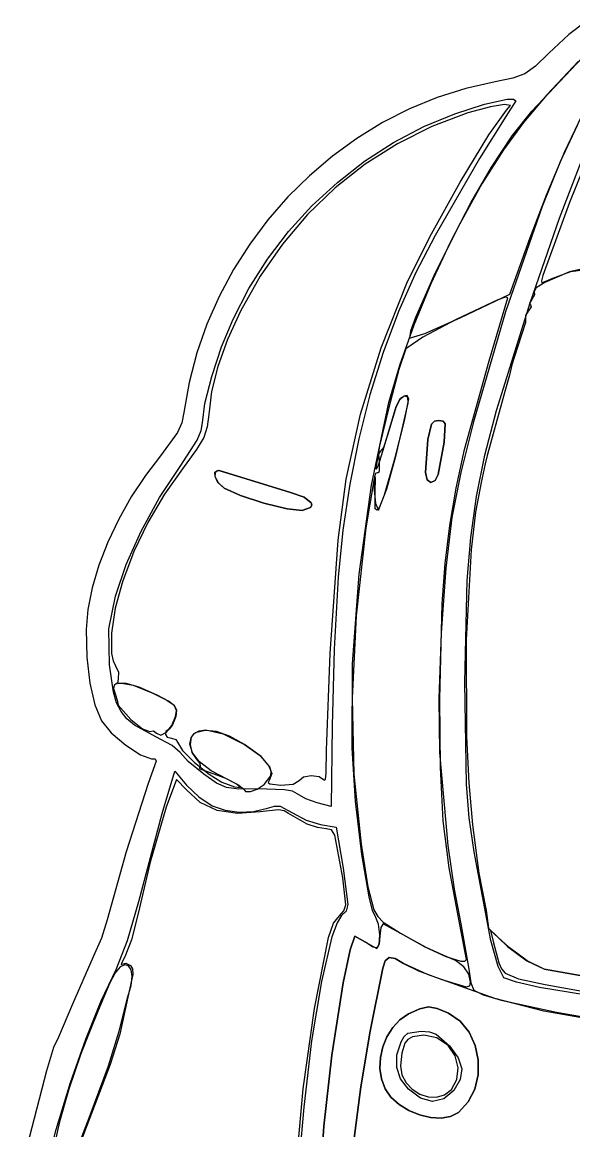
# Model space of a CAD drawing. Extents: x 92 to 340, y 24 to 544.
# Drawn here: x 120.4 to 167.6, y 280.4 to 375.2 of the extents above; entities that cross this region are included whole.
import ezdxf

# ---------------------------------------------------------------- set-up
doc = ezdxf.new("R2010")
doc.units = 0

msp = doc.modelspace()

# ---------------------------------------------------------------- linework, layer by layer
at = {"layer": 'Layer 1'}
for p, q in [((168.539689, 375.190789), (167.15702, 374.135718)), ((167.15702, 374.135718), (165.442299, 372.539309)), ((165.442299, 372.539309), (164.297093, 371.426223)), ((164.002259, 367.591951), (168.282779, 372.144154)), ((167.98865, 371.857389), (165.262558, 368.968303)), ((163.393981, 370.775992), (162.370881, 370.394645)), ((164.297093, 371.426223), (163.393981, 370.775992)), ((160.86571, 370.088208), (158.348159, 369.523342)), ((162.370881, 370.394645), (160.86571, 370.088208)), ((155.895579, 368.746315), (153.518428, 367.768235)), ((158.348159, 369.523342), (155.895579, 368.746315)), ((165.262558, 368.968303), (163.269098, 366.627103)), ((157.40396, 367.359338), (159.952412, 368.186822)), ((160.4407, 367.961794), (158.521147, 367.42685)), ((159.952412, 368.186822), (161.872279, 368.600631)), ((161.662282, 368.16204), (160.4407, 367.961794)), ((162.177515, 368.053693), (161.662282, 368.16204)), ((162.630658, 368.452729), (161.779405, 367.129811)), ((161.82068, 367.654039), (162.177515, 368.053693)), ((161.872279, 368.600631), (162.429961, 368.606146)), ((162.429961, 368.606146), (162.630658, 368.452729)), ((153.518428, 367.768235), (151.227164, 366.600209)), ((154.759828, 366.266211), (157.40396, 367.359338)), ((158.521147, 367.42685), (155.429193, 366.260603)), ((161.779405, 367.129811), (159.503369, 363.538708)), ((160.311672, 365.569882), (161.82068, 367.654039)), ((162.319747, 365.470907), (164.002259, 367.591951)), ((166.809754, 364.131331), (168.263078, 367.195797)), ((151.227164, 366.600209), (149.032246, 365.253343)), ((152.166377, 364.903383), (154.759828, 366.266211)), ((155.429193, 366.260603), (152.497386, 364.797249)), ((163.269098, 366.627103), (161.569987, 364.277171)), ((167.867647, 366.366047), (166.415069, 363.250817)), ((149.032246, 365.253343), (146.944132, 363.738743)), ((157.87133, 361.515967), (160.311672, 365.569882)), ((160.553937, 362.808066), (162.319747, 365.470907)), ((169.557101, 365.565946), (167.19759, 359.787531)), ((149.695408, 363.305786), (152.166377, 364.903383)), ((152.497386, 364.797249), (149.74022, 363.049409)), ((161.569987, 364.277171), (159.726942, 361.361891)), ((165.264488, 360.489212), (166.809754, 364.131331)), ((146.944132, 363.738743), (144.97328, 362.067518)), ((149.74022, 363.049409), (147.172191, 361.029706)), ((147.364758, 361.49143), (149.695408, 363.305786)), ((159.503369, 363.538708), (155.721854, 356.962044)), ((166.415069, 363.250817), (164.864834, 359.421)), ((166.364438, 358.443138), (168.360214, 363.61773)), ((158.768076, 359.732152), (160.553937, 362.808066)), ((144.97328, 362.067518), (143.130148, 360.250773)), ((145.192268, 359.478321), (147.364758, 361.49143)), ((155.274619, 356.835915), (157.87133, 361.515967)), ((159.726942, 361.361891), (157.680086, 357.681083)), ((143.130148, 360.250773), (141.425196, 358.299615)), ((147.172191, 361.029706), (144.807791, 358.750761)), ((163.812817, 356.684408), (165.264488, 360.489212)), ((143.195776, 357.284469), (145.192268, 359.478321)), ((157.025412, 356.37189), (158.768076, 359.732152)), ((164.864834, 359.421), (161.73178, 350.432608)), ((167.19759, 359.787531), (164.929359, 353.546094)), ((141.425196, 358.299615), (139.86888, 356.225152)), ((144.807791, 358.750761), (142.661516, 356.225195)), ((163.847037, 351.184951), (166.364438, 358.443138)), ((157.680086, 357.681083), (155.609714, 353.495118)), ((141.393119, 354.927882), (143.195776, 357.284469)), ((153.296505, 352.873347), (155.274619, 356.835915)), ((155.721854, 356.962044), (154.076864, 353.790222)), ((162.115602, 351.947657), (163.812817, 356.684408)), ((139.86888, 356.225152), (138.471659, 354.03849)), ((142.661516, 356.225195), (140.747859, 353.46563)), ((155.389194, 352.856004), (157.025412, 356.37189)), ((139.802138, 352.426567), (141.393119, 354.927882)), ((138.471659, 354.03849), (137.243992, 351.750736)), ((154.076864, 353.790222), (152.596665, 350.448836)), ((167.214655, 353.859361), (165.091196, 352.93936)), ((165.792607, 353.300208), (167.332919, 353.883047)), ((168.358472, 354.090712), (167.214655, 353.859361)), ((167.332919, 353.883047), (168.996228, 354.105821)), ((140.747859, 353.46563), (139.081315, 350.484687)), ((151.104822, 347.362188), (153.296505, 352.873347)), ((153.922669, 349.313216), (155.389194, 352.856004)), ((155.609714, 353.495118), (154.049791, 349.942302)), ((165.091196, 352.93936), (164.364496, 352.46747)), ((164.929359, 353.546094), (164.806273, 353.08406)), ((164.806273, 353.08406), (164.856158, 352.904171)), ((164.856158, 352.904171), (165.792607, 353.300208)), ((137.243992, 351.750736), (136.196337, 349.372996)), ((138.440671, 349.798534), (139.802138, 352.426567)), ((157.875211, 349.914245), (162.115602, 351.947657)), ((161.747941, 351.68276), (161.085667, 351.451431)), ((161.925102, 351.620632), (161.747941, 351.68276)), ((164.212426, 351.882173), (163.995556, 351.487282)), ((164.364496, 352.46747), (164.182176, 352.166733)), ((164.182176, 352.166733), (164.212426, 351.882173)), ((161.085667, 351.451431), (157.521021, 349.780189)), ((160.337954, 346.240768), (161.925102, 351.620632)), ((160.958981, 341.981635), (163.847037, 351.184951)), ((163.922046, 350.858411), (163.688992, 350.484687)), ((163.995556, 351.487282), (163.795134, 351.152937)), ((163.795134, 351.152937), (163.865381, 351.013854)), ((163.865381, 351.013854), (163.922046, 350.858411)), ((137.466612, 347.419735), (138.440671, 349.798534)), ((139.081315, 350.484687), (137.976872, 348.053391)), ((152.596665, 350.448836), (151.285774, 346.953793)), ((154.049791, 349.942302), (153.62811, 348.759044)), ((157.521021, 349.780189), (154.661006, 348.263553)), ((154.850933, 348.560283), (157.875211, 349.914245)), ((161.73178, 350.432608), (158.98925, 341.03087)), ((163.453689, 349.95552), (163.437902, 349.515033)), ((163.688992, 350.484687), (163.438652, 350.110963)), ((163.438652, 350.110963), (163.453689, 349.95552)), ((136.196337, 349.372996), (135.339152, 346.916378)), ((152.689085, 345.872252), (153.922669, 349.313216)), ((163.437902, 349.515033), (163.113611, 348.456213)), ((137.976872, 348.053391), (137.152193, 345.758652)), ((154.661006, 348.263553), (153.226302, 347.253593)), ((153.62811, 348.759044), (153.534277, 348.160938)), ((153.534277, 348.160938), (154.850933, 348.560283)), ((163.113611, 348.456213), (162.450741, 346.42774)), ((136.628318, 344.887644), (137.466612, 347.419735)), ((149.349933, 341.685301), (151.104822, 347.362188)), ((151.285774, 346.953793), (150.148711, 343.321001)), ((153.226302, 347.253593), (152.61943, 345.49204)), ((135.339152, 346.916378), (134.682896, 344.391989)), ((158.244343, 338.667308), (160.337954, 346.240768)), ((162.450741, 346.42774), (162.278586, 345.898573)), ((137.152193, 345.758652), (136.612007, 343.615719)), ((152.61943, 345.49204), (151.751117, 342.257816)), ((151.75169, 342.661835), (152.689085, 345.872252)), ((162.278586, 345.898573), (162.071152, 345.016628)), ((134.682896, 344.391989), (134.238026, 341.810934)), ((136.040915, 342.592023), (136.628318, 344.887644)), ((162.071152, 345.016628), (161.691563, 343.605516)), ((136.612007, 343.615719), (136.361044, 341.639837)), ((150.148711, 343.321001), (149.189993, 339.566368)), ((153.039506, 343.2138), (152.688305, 342.882735)), ((152.767476, 343.039566), (153.096833, 343.252738)), ((153.334616, 343.270559), (153.039506, 343.2138)), ((153.096833, 343.252738), (153.369133, 343.172112)), ((153.465486, 342.988155), (153.334616, 343.270559)), ((153.369133, 343.172112), (153.38029, 342.603759)), ((161.691563, 343.605516), (161.338785, 342.370793)), ((135.81953, 340.922639), (136.040915, 342.592023)), ((150.283152, 335.608055), (151.75169, 342.661835)), ((151.751117, 342.257816), (150.978252, 338.969219)), ((151.353756, 338.883935), (152.398994, 342.320213)), ((152.38916, 342.342218), (151.651854, 339.877358)), ((153.38029, 342.603759), (152.331304, 338.045029)), ((152.688305, 342.882735), (152.38916, 342.342218)), ((152.398994, 342.320213), (152.767476, 343.039566)), ((153.10714, 341.098113), (153.465486, 342.988155)), ((161.338785, 342.370793), (160.985654, 341.13607)), ((134.238026, 341.810934), (134.055039, 340.926812)), ((136.361044, 341.639837), (136.242108, 340.598574)), ((148.103243, 336.110477), (149.349933, 341.685301)), ((159.979382, 338.18493), (160.958981, 341.981635)), ((134.055039, 340.926812), (133.707316, 340.096566)), ((135.71163, 340.270678), (135.81953, 340.922639)), ((136.242108, 340.598574), (135.936344, 339.687519)), ((152.275654, 337.850296), (153.10714, 341.098113)), ((155.093909, 339.49918), (155.412379, 340.814381)), ((155.412379, 340.814381), (155.093909, 339.49918)), ((155.412379, 340.814381), (155.661937, 341.066589)), ((155.661937, 341.066589), (155.412379, 340.814381)), ((155.661937, 341.066589), (156.021362, 341.13607)), ((156.021362, 341.13607), (155.661937, 341.066589)), ((156.021362, 341.13607), (156.396029, 341.085105)), ((156.396029, 341.085105), (156.021362, 341.13607)), ((156.396029, 341.085105), (156.576326, 340.845822)), ((156.576326, 340.845822), (156.396029, 341.085105)), ((156.576326, 340.845822), (156.482796, 339.283985)), ((156.482796, 339.283985), (156.576326, 340.845822)), ((158.98925, 341.03087), (157.927172, 336.684372)), ((160.985654, 341.13607), (160.365118, 338.843013)), ((133.707316, 340.096566), (132.255061, 338.106765)), ((133.924054, 337.211415), (135.373839, 339.462447)), ((135.936344, 339.687519), (135.321082, 338.646753)), ((135.373839, 339.462447), (135.71163, 340.270678)), ((149.189993, 339.566368), (148.41414, 335.705802)), ((151.651854, 339.877358), (151.302251, 338.824316)), ((154.889518, 336.698652), (155.093909, 339.49918)), ((155.093909, 339.49918), (154.889518, 336.698652)), ((135.321082, 338.646753), (134.273657, 337.216354)), ((150.978252, 338.969219), (150.657725, 337.044551)), ((150.870936, 337.308076), (151.353756, 338.883935)), ((151.011915, 338.476124), (150.88368, 338.264192)), ((151.302251, 338.824316), (151.011915, 338.476124)), ((156.482796, 339.283985), (155.989436, 336.527158)), ((155.989436, 336.527158), (156.482796, 339.283985)), ((157.515259, 335.360061), (158.244343, 338.667308)), ((160.365118, 338.843013), (160.176734, 338.137457)), ((132.255061, 338.106765), (130.944808, 336.426223)), ((150.88368, 338.264192), (150.92372, 337.539498)), ((150.92372, 337.539498), (150.943828, 336.822124)), ((151.391912, 334.792184), (152.275654, 337.850296)), ((152.331304, 338.045029), (151.564833, 335.270028)), ((159.260526, 334.640986), (159.979382, 338.18493)), ((160.176734, 338.137457), (159.98694, 337.431901)), ((132.15894, 334.542555), (133.924054, 337.211415)), ((134.273657, 337.216354), (132.595282, 334.837527)), ((136.94067, 336.755245), (136.877864, 336.381681)), ((136.879799, 336.728285), (137.154795, 336.902734)), ((136.908776, 336.308303), (136.879799, 336.728285)), ((137.263098, 336.856388), (136.94067, 336.755245)), ((137.154795, 336.902734), (139.490891, 336.178834)), ((139.490891, 336.178834), (137.263098, 336.856388)), ((150.635296, 336.604234), (150.545939, 336.321841)), ((150.75862, 336.650851), (150.635296, 336.604234)), ((150.657725, 337.044551), (150.719203, 336.982109)), ((150.719203, 336.982109), (150.870936, 337.308076)), ((150.874508, 336.655359), (150.75862, 336.650851)), ((150.943828, 336.822124), (150.874508, 336.655359)), ((155.038991, 336.050533), (154.889518, 336.698652)), ((154.889518, 336.698652), (155.038991, 336.050533)), ((155.989436, 336.527158), (155.713652, 335.992947)), ((155.713652, 335.992947), (155.989436, 336.527158)), ((157.927172, 336.684372), (157.158013, 332.845787)), ((159.98694, 337.431901), (159.658503, 335.8444)), ((130.944808, 336.426223), (129.742951, 334.606866)), ((136.877864, 336.381681), (137.111094, 335.864288)), ((137.189968, 335.797833), (136.908776, 336.308303)), ((137.111094, 335.864288), (137.671615, 335.351922)), ((137.671615, 335.351922), (137.189968, 335.797833)), ((139.490891, 336.178834), (143.359454, 334.992088)), ((143.359454, 334.992088), (139.490891, 336.178834)), ((147.436157, 330.905508), (148.103243, 336.110477)), ((148.41414, 335.705802), (147.82567, 331.755212)), ((149.235236, 327.98896), (150.283152, 335.608055)), ((150.478647, 336.00218), (149.791303, 331.963842)), ((150.579634, 336.299001), (150.478647, 336.00218)), ((150.545939, 336.321841), (150.498623, 335.213633)), ((150.6363, 336.249698), (150.579634, 336.299001)), ((150.5847, 334.990677), (150.6363, 336.249698)), ((155.360609, 335.8444), (155.038991, 336.050533)), ((155.038991, 336.050533), (155.360609, 335.8444)), ((155.713652, 335.992947), (155.360609, 335.8444)), ((155.360609, 335.8444), (155.713652, 335.992947)), ((159.658503, 335.8444), (159.182397, 333.290804)), ((129.742951, 334.606866), (128.668524, 332.693002)), ((132.595282, 334.837527), (131.168064, 332.42748)), ((139.06807, 334.72126), (137.671615, 335.351922)), ((137.671615, 335.351922), (139.06807, 334.72126)), ((141.086726, 334.065561), (139.06807, 334.72126)), ((139.06807, 334.72126), (141.086726, 334.065561)), ((143.359454, 334.992088), (144.520788, 334.572878)), ((144.520788, 334.572878), (143.359454, 334.992088)), ((150.498623, 335.213633), (150.636647, 334.026006)), ((150.597704, 333.578843), (150.5847, 334.990677)), ((150.876801, 333.471262), (151.391912, 334.792184)), ((151.564833, 335.270028), (150.955691, 333.72663)), ((156.967469, 332.162632), (157.515259, 335.360061)), ((158.765755, 331.136895), (159.260526, 334.640986)), ((130.587039, 331.683692), (132.15894, 334.542555)), ((143.067878, 333.57397), (141.086726, 334.065561)), ((141.086726, 334.065561), (143.067878, 333.57397)), ((145.078817, 333.69768), (144.351819, 333.435632)), ((144.351819, 333.435632), (145.078817, 333.69768)), ((144.520788, 334.572878), (145.114525, 334.109085)), ((145.114525, 334.109085), (144.520788, 334.572878)), ((145.179217, 333.890773), (145.078817, 333.69768)), ((145.078817, 333.69768), (145.179217, 333.890773)), ((145.114525, 334.109085), (145.179217, 333.890773)), ((145.179217, 333.890773), (145.114525, 334.109085)), ((150.636647, 334.026006), (150.876801, 333.471262)), ((150.955691, 333.72663), (150.739438, 333.468034)), ((144.351819, 333.435632), (143.067878, 333.57397)), ((143.067878, 333.57397), (144.351819, 333.435632)), ((150.739438, 333.468034), (150.597704, 333.578843)), ((157.158013, 332.845787), (156.631729, 328.51983)), ((159.182397, 333.290804), (158.8073, 330.086523)), ((128.668524, 332.693002), (127.740561, 330.728943)), ((131.168064, 332.42748), (129.969842, 329.944805)), ((147.82567, 331.755212), (147.429101, 327.730506)), ((149.791303, 331.963842), (148.967191, 324.425312)), ((156.578081, 328.917645), (156.967469, 332.162632)), ((129.29758, 328.813386), (130.587039, 331.683692)), ((146.743301, 321.204113), (147.436157, 330.905508)), ((158.458413, 327.459749), (158.765755, 331.136895)), ((127.740561, 330.728943), (126.978095, 328.758996)), ((129.969842, 329.944805), (128.978459, 327.348095)), ((158.8073, 330.086523), (158.377081, 322.395003)), ((156.324206, 325.467722), (156.578081, 328.917645)), ((126.978095, 328.758996), (126.400159, 326.827471)), ((128.379795, 326.110197), (129.29758, 328.813386)), ((148.662909, 320.323364), (149.235236, 327.98896)), ((156.631729, 328.51983), (156.239158, 322.991771)), ((128.978459, 327.348095), (128.367657, 325.084125)), ((147.429101, 327.730506), (147.100092, 321.59627)), ((158.259386, 318.734667), (158.458413, 327.459749)), ((126.400159, 326.827471), (126.025787, 324.978679)), ((127.822273, 323.323603), (128.379795, 326.110197)), ((156.131429, 317.323555), (156.324206, 325.467722)), ((126.025787, 324.978679), (125.874013, 323.256928)), ((128.367657, 325.084125), (128.052329, 322.949703)), ((148.967191, 324.425312), (148.624754, 317.405796)), ((125.874013, 323.256928), (125.932342, 320.888294)), ((127.887317, 320.25761), (127.822273, 323.323603)), ((128.052329, 322.949703), (128.054633, 321.218307)), ((156.239158, 322.991771), (156.038874, 317.363634)), ((158.377081, 322.395003), (158.401748, 314.108039)), ((147.100092, 321.59627), (146.911576, 315.022031)), ((125.932342, 320.888294), (126.189308, 318.690614)), ((128.054633, 321.218307), (128.181822, 320.589206)), ((128.181822, 320.589206), (128.396728, 320.163418)), ((146.436031, 312.952283), (146.743301, 321.204113)), ((128.215731, 317.894565), (127.887317, 320.25761)), ((128.396728, 320.163418), (128.647289, 319.615245)), ((128.647289, 319.615245), (128.623212, 319.05252)), ((148.621138, 313.130083), (148.662909, 320.323364)), ((126.189308, 318.690614), (126.617856, 316.823729)), ((128.277909, 318.486889), (128.226336, 318.233722)), ((128.469913, 318.643975), (128.277909, 318.486889)), ((129.232239, 318.676503), (128.469913, 318.643975)), ((128.623212, 319.05252), (128.574837, 318.662656)), ((128.574837, 318.662656), (128.89979, 318.670461)), ((128.89979, 318.670461), (129.894271, 318.500599)), ((130.427357, 318.3445), (129.232239, 318.676503)), ((129.894271, 318.500599), (131.587252, 317.824853)), ((158.40451, 310.040233), (158.259386, 318.734667)), ((128.491534, 317.002569), (128.215731, 317.894565)), ((128.226336, 318.233722), (128.536781, 317.22901)), ((131.969311, 317.661164), (130.427357, 318.3445)), ((131.587252, 317.824853), (132.793075, 317.228696)), ((132.931899, 317.143252), (131.969311, 317.661164)), ((126.617856, 316.823729), (127.190933, 315.447482)), ((128.870509, 316.258827), (128.491534, 317.002569)), ((128.536781, 317.22901), (128.626034, 316.794388)), ((128.626034, 316.794388), (129.709415, 315.567426)), ((132.793075, 317.228696), (133.41989, 316.79893)), ((133.443306, 316.747116), (132.931899, 317.143252)), ((133.41989, 316.79893), (133.618013, 316.381268)), ((133.609299, 316.348598), (133.443306, 316.747116)), ((148.624754, 317.405796), (148.763991, 310.90202)), ((156.038874, 317.363634), (156.089448, 312.737441)), ((156.182108, 311.459591), (156.131429, 317.323555)), ((129.374235, 315.629765), (128.870509, 316.258827)), ((133.211668, 315.062072), (133.535645, 315.823543)), ((133.537762, 315.821426), (133.272341, 315.103744)), ((133.535645, 315.823543), (133.609299, 316.348598)), ((133.618013, 316.381268), (133.537762, 315.821426)), ((127.190933, 315.447482), (128.032744, 314.442334)), ((130.024291, 315.081811), (129.374235, 315.629765)), ((129.709415, 315.567426), (130.703455, 314.76371)), ((131.849719, 314.094931), (130.024291, 315.081811)), ((130.703455, 314.76371), (131.319141, 314.554248)), ((132.9712, 314.736634), (132.69933, 314.537116)), ((132.740351, 314.493482), (133.211668, 315.062072)), ((133.272341, 315.103744), (132.9712, 314.736634)), ((146.911576, 315.022031), (146.823029, 308.134746)), ((128.032744, 314.442334), (129.268487, 313.384304)), ((131.319141, 314.554248), (131.630247, 314.597154)), ((131.630247, 314.597154), (131.892405, 314.400084)), ((133.233579, 313.354891), (131.849719, 314.094931)), ((131.892405, 314.400084), (132.255871, 314.234058)), ((132.255871, 314.234058), (132.740351, 314.493482)), ((132.69933, 314.537116), (132.658375, 314.283226)), ((132.658375, 314.283226), (132.824456, 314.064923)), ((132.824456, 314.064923), (133.173695, 313.972164)), ((133.173695, 313.972164), (133.547419, 313.873563)), ((133.547419, 313.873563), (133.702862, 313.636319)), ((134.761196, 313.466633), (134.853466, 314.000304)), ((134.866831, 314.064796), (134.776895, 313.431576)), ((134.853466, 314.000304), (135.119216, 314.379827)), ((135.202168, 314.444181), (134.866831, 314.064796)), ((135.119216, 314.379827), (135.541856, 314.605336)), ((136.068442, 314.635811), (135.202168, 314.444181)), ((135.541856, 314.605336), (136.104795, 314.67697)), ((137.036217, 314.5363), (136.068442, 314.635811)), ((136.104795, 314.67697), (137.585211, 314.359156)), ((138.143361, 314.136553), (137.036217, 314.5363)), ((137.585211, 314.359156), (139.427743, 313.427475)), ((139.427743, 313.427475), (138.143361, 314.136553)), ((158.401748, 314.108039), (158.595257, 310.159451)), ((129.268487, 313.384304), (130.535252, 312.54806)), ((133.926876, 312.740263), (133.233579, 313.354891)), ((133.702862, 313.636319), (134.125479, 312.932979)), ((134.125479, 312.932979), (135.14493, 311.905061)), ((134.971986, 312.709715), (134.761196, 313.466633)), ((134.776895, 313.431576), (134.923761, 312.743918)), ((139.427743, 313.427475), (140.696901, 312.514992)), ((140.84692, 312.406883), (139.427743, 313.427475)), ((146.412351, 310.979989), (146.436031, 312.952283)), ((148.925889, 308.588573), (148.621138, 313.130083)), ((130.535252, 312.54806), (131.47013, 312.208274)), ((131.881822, 312.006573), (131.19708, 310.086667)), ((131.47013, 312.208274), (131.797155, 312.198936)), ((131.797155, 312.198936), (131.881822, 312.006573)), ((134.600462, 311.97963), (133.926876, 312.740263)), ((135.9363, 310.888532), (134.600462, 311.97963)), ((134.923761, 312.743918), (135.29883, 312.201218)), ((135.587887, 311.943073), (134.971986, 312.709715)), ((135.14493, 311.905061), (136.388616, 310.88905)), ((135.29883, 312.201218), (135.615624, 311.823085)), ((136.584193, 311.190057), (135.587887, 311.943073)), ((140.696901, 312.514992), (141.482367, 311.679372)), ((141.588465, 311.525957), (140.84692, 312.406883)), ((156.089448, 312.737441), (156.809292, 304.803331)), ((132.378886, 307.543138), (133.467559, 311.167932)), ((133.467559, 311.167932), (134.454985, 309.97025)), ((135.622327, 311.540465), (135.557284, 311.386919)), ((135.557284, 311.386919), (135.702055, 311.318568)), ((135.615624, 311.823085), (135.622327, 311.540465)), ((135.702055, 311.318568), (137.745962, 310.574956)), ((137.936198, 310.474017), (136.584193, 311.190057)), ((141.482367, 311.679372), (141.763602, 310.950775)), ((141.763602, 310.950775), (141.52007, 310.359365)), ((141.711233, 311.12554), (141.588465, 311.525957)), ((141.671924, 310.745243), (141.711233, 311.12554)), ((146.348272, 310.472011), (146.412351, 310.979989)), ((148.763991, 310.90202), (149.384902, 304.910708)), ((156.419913, 306.907961), (156.182108, 311.459591)), ((131.19708, 310.086667), (129.30372, 304.271475)), ((133.612904, 310.444384), (132.712967, 308.063132)), ((134.473329, 309.560322), (133.612904, 310.444384)), ((134.454985, 309.97025), (135.508292, 308.955396)), ((137.016599, 310.137032), (135.9363, 310.888532)), ((136.388616, 310.88905), (137.483937, 310.221428)), ((137.880768, 309.749632), (137.016599, 310.137032)), ((137.483937, 310.221428), (138.563509, 309.825126)), ((137.745962, 310.574956), (138.859495, 310.017264)), ((138.86025, 309.990844), (137.936198, 310.474017)), ((138.859495, 310.017264), (139.345899, 309.650634)), ((139.045817, 309.761406), (138.86025, 309.990844)), ((140.501748, 309.624985), (141.116844, 310.025284)), ((141.116844, 310.025284), (141.671924, 310.745243)), ((141.52007, 310.359365), (141.437277, 310.192594)), ((141.437277, 310.192594), (141.57475, 310.071365)), ((141.57475, 310.071365), (142.539598, 309.954023)), ((142.539598, 309.954023), (143.585982, 310.049273)), ((143.585982, 310.049273), (144.094996, 310.35619)), ((144.094996, 310.35619), (144.475004, 310.671215)), ((144.475004, 310.671215), (145.129782, 310.785653)), ((145.129782, 310.785653), (145.807711, 310.694972)), ((145.807711, 310.694972), (146.257173, 310.394642)), ((146.257173, 310.394642), (146.348272, 310.472011)), ((158.642817, 307.16362), (158.40451, 310.040233)), ((158.595257, 310.159451), (158.9152, 306.563826)), ((135.641146, 308.470167), (134.473329, 309.560322)), ((138.930872, 309.617092), (137.880768, 309.749632)), ((138.563509, 309.825126), (139.045817, 309.761406)), ((140.56898, 309.630172), (138.930872, 309.617092)), ((139.345899, 309.650634), (139.51074, 309.415336)), ((139.51074, 309.415336), (139.931202, 309.414228)), ((139.931202, 309.414228), (140.501748, 309.624985)), ((142.845324, 309.567334), (140.56898, 309.630172)), ((143.522575, 309.430693), (142.845324, 309.567334)), ((143.928132, 309.219539), (143.522575, 309.430693)), ((144.652165, 308.792281), (143.928132, 309.219539)), ((132.712967, 308.063132), (131.363459, 303.382077)), ((135.508292, 308.955396), (136.654203, 308.197188)), ((137.09544, 307.78995), (135.641146, 308.470167)), ((136.654203, 308.197188), (137.766165, 307.809959)), ((141.389189, 308.001749), (141.990571, 308.169892)), ((141.990571, 308.169892), (142.47332, 308.17267)), ((142.47332, 308.17267), (143.539724, 307.596407)), ((145.642633, 308.437783), (144.652165, 308.792281)), ((146.823029, 308.134746), (145.642633, 308.437783)), ((149.452063, 304.036083), (148.925889, 308.588573)), ((130.37934, 300.011327), (132.378886, 307.543138)), ((138.812069, 307.526783), (137.09544, 307.78995)), ((137.766165, 307.809959), (138.963355, 307.646766)), ((140.766889, 307.687777), (138.812069, 307.526783)), ((138.963355, 307.646766), (140.189716, 307.709925)), ((140.189716, 307.709925), (141.389189, 308.001749)), ((142.332385, 307.848776), (140.766889, 307.687777)), ((142.807869, 307.754005), (142.332385, 307.848776)), ((143.175304, 307.536435), (142.807869, 307.754005)), ((144.785162, 306.624768), (143.175304, 307.536435)), ((143.539724, 307.596407), (144.681225, 306.978561)), ((159.045728, 304.270769), (158.642817, 307.16362)), ((144.681225, 306.978561), (145.934381, 306.59487)), ((145.672195, 306.324775), (144.785162, 306.624768)), ((146.412748, 306.211048), (145.672195, 306.324775)), ((145.934381, 306.59487), (147.267176, 306.378265)), ((146.847271, 306.144759), (146.412748, 306.211048)), ((147.267176, 306.378265), (147.846085, 302.873063)), ((156.910793, 302.893965), (156.419913, 306.907961)), ((158.9152, 306.563826), (159.443441, 302.430679)), ((147.139382, 305.686555), (146.847271, 306.144759)), ((147.822096, 302.03839), (147.139382, 305.686555)), ((129.30372, 304.271475), (127.686586, 298.449932)), ((149.384902, 304.910708), (149.955736, 301.255642)), ((156.809292, 304.803331), (157.339407, 301.077197)), ((160.479109, 296.665801), (159.045728, 304.270769)), ((131.363459, 303.382077), (130.33489, 298.979099)), ((150.068393, 300.41162), (149.452063, 304.036083)), ((147.846085, 302.873063), (148.254602, 299.758562)), ((157.720694, 298.642902), (156.910793, 302.893965)), ((159.443441, 302.430679), (160.094184, 299.243682)), ((148.073979, 299.737528), (147.822096, 302.03839)), ((149.955736, 301.255642), (150.471238, 299.304625)), ((157.339407, 301.077197), (157.910136, 298.097154)), ((129.433543, 296.689878), (130.37934, 300.011327)), ((147.91298, 299.219831), (148.073979, 299.737528)), ((148.254602, 299.758562), (148.11219, 299.188969)), ((150.369347, 299.240838), (150.068393, 300.41162)), ((130.33489, 298.979099), (129.758892, 296.726832)), ((147.042512, 298.144988), (147.531054, 298.792127)), ((147.724376, 298.800946), (147.331411, 298.182499)), ((147.531054, 298.792127), (147.91298, 299.219831)), ((148.11219, 299.188969), (147.724376, 298.800946)), ((150.643614, 298.65419), (150.369347, 299.240838)), ((150.471238, 299.304625), (150.819603, 298.717277)), ((150.881017, 298.066043), (150.643614, 298.65419)), ((150.819603, 298.717277), (151.28777, 298.254912)), ((158.397322, 295.060794), (157.720694, 298.642902)), ((160.094184, 299.243682), (160.288212, 297.744376)), ((127.686586, 298.449932), (127.190933, 296.862431)), ((146.610921, 296.927607), (147.042512, 298.144988)), ((147.331411, 298.182499), (146.90059, 296.981543)), ((150.981532, 297.16582), (150.881017, 298.066043)), ((151.072328, 297.786268), (150.988984, 297.03882)), ((151.272618, 298.097154), (151.072328, 297.786268)), ((153.296152, 296.993664), (151.272618, 298.097154)), ((151.28777, 298.254912), (152.761693, 297.303756)), ((157.910136, 298.097154), (158.598758, 294.232471)), ((160.288212, 297.744376), (161.908169, 296.171692)), ((127.190933, 296.862431), (126.491021, 295.27493)), ((128.438003, 294.19049), (129.433543, 296.689878)), ((129.758892, 296.726832), (129.203531, 295.27493)), ((145.404508, 290.865205), (146.610921, 296.927607)), ((146.90059, 296.981543), (145.994221, 293.180178)), ((148.453348, 295.872933), (148.843035, 297.03882)), ((148.843035, 297.03882), (148.453348, 295.872933)), ((148.843035, 297.03882), (149.775075, 296.520942)), ((149.775075, 296.520942), (148.843035, 297.03882)), ((150.933284, 296.344178), (150.981532, 297.16582)), ((150.988984, 297.03882), (150.939755, 296.353262)), ((152.761693, 297.303756), (154.842411, 296.138409)), ((154.940935, 296.069518), (153.296152, 296.993664)), ((162.046105, 296.069033), (160.467071, 297.524595)), ((160.467071, 297.524595), (160.724246, 296.488134)), ((147.863371, 293.070067), (148.453348, 295.872933)), ((148.453348, 295.872933), (147.863371, 293.070067)), ((149.775075, 296.520942), (150.724401, 295.991775)), ((150.386081, 296.117077), (149.775075, 296.520942)), ((150.756547, 296.053599), (150.386081, 296.117077)), ((150.724401, 295.991775), (150.933284, 296.344178)), ((150.939755, 296.353262), (150.756547, 296.053599)), ((154.842411, 296.138409), (156.646308, 295.308091)), ((156.452104, 295.396991), (154.940935, 296.069518)), ((161.098317, 294.446271), (160.479109, 296.665801)), ((160.724246, 296.488134), (161.16481, 294.776157)), ((161.908169, 296.171692), (163.567989, 294.950992)), ((163.578793, 294.926518), (162.046105, 296.069033)), ((126.491021, 295.27493), (124.72819, 291.245852)), ((129.203531, 295.27493), (128.90442, 294.728918)), ((151.452424, 294.947133), (151.252156, 294.304791)), ((151.252156, 294.304791), (151.452424, 294.947133)), ((151.789614, 295.225012), (151.452424, 294.947133)), ((151.452424, 294.947133), (151.789614, 295.225012)), ((152.302487, 295.147555), (151.789614, 295.225012)), ((151.789614, 295.225012), (152.302487, 295.147555)), ((153.029805, 294.723891), (152.302487, 295.147555)), ((152.302487, 295.147555), (153.029805, 294.723891)), ((157.454104, 294.954387), (156.452104, 295.396991)), ((156.646308, 295.308091), (157.916805, 294.914865)), ((158.172602, 294.42447), (157.454104, 294.954387)), ((157.916805, 294.914865), (158.271847, 294.914056)), ((158.271847, 294.914056), (158.397322, 295.060794)), ((163.567989, 294.950992), (165.072235, 294.224004)), ((165.045071, 294.231413), (163.578793, 294.926518)), ((127.155291, 291.514921), (128.438003, 294.19049)), ((128.355175, 293.909111), (127.922594, 293.070067)), ((128.784701, 294.412366), (128.355175, 293.909111)), ((129.178054, 294.606223), (128.784701, 294.412366)), ((128.90442, 294.728918), (128.878143, 294.622566)), ((128.878143, 294.622566), (128.945298, 294.654393)), ((128.945298, 294.654393), (129.275278, 294.731079)), ((129.502114, 294.517075), (129.178054, 294.606223)), ((129.275278, 294.731079), (129.671668, 294.548207)), ((129.723764, 294.171314), (129.502114, 294.517075)), ((129.671668, 294.548207), (129.859781, 294.262419)), ((129.809885, 293.595332), (129.723764, 294.171314)), ((129.859781, 294.262419), (129.889376, 293.778225)), ((151.252156, 294.304791), (150.177947, 288.924926)), ((150.177947, 288.924926), (151.252156, 294.304791)), ((155.058014, 293.770817), (153.029805, 294.723891)), ((153.029805, 294.723891), (154.310168, 294.088008)), ((154.310168, 294.088008), (156.283476, 293.333593)), ((158.605351, 293.80949), (158.172602, 294.42447)), ((158.598758, 294.232471), (158.785246, 293.051635)), ((161.602663, 293.492343), (161.098317, 294.446271)), ((161.16481, 294.776157), (161.390736, 294.253813)), ((161.390736, 294.253813), (161.705321, 293.88472)), ((161.705321, 293.88472), (162.855168, 293.398757)), ((171.842926, 293.012741), (165.045071, 294.231413)), ((165.072235, 294.224004), (171.849761, 293.011683)), ((127.922594, 293.070067), (126.925291, 290.688816)), ((129.889376, 293.778225), (129.43954, 291.818411)), ((129.727359, 292.815522), (129.809885, 293.595332)), ((145.994221, 293.180178), (145.142951, 288.093004)), ((146.882334, 286.866483), (147.863371, 293.070067)), ((147.863371, 293.070067), (146.882334, 286.866483)), ((160.817379, 291.709403), (155.058014, 293.770817)), ((156.283476, 293.333593), (158.365837, 292.721523)), ((158.7501, 293.111695), (158.605351, 293.80949)), ((158.683083, 292.7992), (158.7501, 293.111695)), ((158.785246, 293.051635), (159.016447, 292.419545)), ((162.685877, 293.102877), (161.602663, 293.492343)), ((164.642667, 292.659048), (162.685877, 293.102877)), ((162.855168, 293.398757), (165.12374, 292.903204)), ((165.12374, 292.903204), (171.510218, 291.776039)), ((129.443068, 291.858275), (129.727359, 292.815522)), ((158.365837, 292.721523), (158.683083, 292.7992)), ((159.016447, 292.419545), (159.815711, 292.033679)), ((159.815711, 292.033679), (161.371489, 291.570403)), ((170.241358, 291.739301), (164.642667, 292.659048)), ((124.72819, 291.245852), (123.507931, 288.423628)), ((125.847378, 288.248662), (127.155291, 291.514921)), ((128.705409, 288.924926), (129.443068, 291.858275)), ((129.43954, 291.818411), (128.76397, 288.667751)), ((154.404685, 290.842859), (155.144753, 291.001025)), ((155.144753, 291.001025), (154.404685, 290.842859)), ((155.144753, 291.001025), (155.891237, 290.873176)), ((155.891237, 290.873176), (155.144753, 291.001025)), ((165.003018, 290.635172), (160.817379, 291.709403)), ((161.371489, 291.570403), (166.101067, 290.535754)), ((126.925291, 290.688816), (126.21021, 288.924926)), ((144.440366, 284.004423), (145.404508, 290.865205)), ((152.714474, 289.887794), (153.452786, 290.394246)), ((153.452786, 290.394246), (152.714474, 289.887794)), ((153.452786, 290.394246), (154.404685, 290.842859)), ((154.404685, 290.842859), (153.452786, 290.394246)), ((155.891237, 290.873176), (156.862385, 290.463744)), ((156.862385, 290.463744), (155.891237, 290.873176)), ((156.862385, 290.463744), (157.867953, 289.775931)), ((157.867953, 289.775931), (156.862385, 290.463744)), ((170.714875, 289.621927), (165.003018, 290.635172)), ((166.101067, 290.535754), (171.902143, 289.563879)), ((151.599719, 288.447604), (152.093096, 289.227185)), ((152.093096, 289.227185), (151.599719, 288.447604)), ((152.093096, 289.227185), (152.714474, 289.887794)), ((152.714474, 289.887794), (152.093096, 289.227185)), ((157.867953, 289.775931), (158.631473, 288.829781)), ((158.631473, 288.829781), (157.867953, 289.775931)), ((123.507931, 288.423628), (123.105686, 287.5367)), ((124.555472, 284.53428), (125.847378, 288.248662)), ((126.21021, 288.924926), (125.421398, 286.984647)), ((127.801283, 285.948362), (128.705409, 288.924926)), ((128.76397, 288.667751), (127.945084, 286.062485)), ((150.177947, 288.924926), (149.368675, 284.162203)), ((149.368675, 284.162203), (150.177947, 288.924926)), ((151.24541, 287.584237), (151.599719, 288.447604)), ((151.599719, 288.447604), (151.24541, 287.584237)), ((152.809671, 288.0264), (153.069277, 288.474572)), ((153.069277, 288.474572), (153.39665, 288.749243)), ((153.388685, 288.219506), (153.117999, 287.889875)), ((153.772584, 288.445506), (153.388685, 288.219506)), ((153.39665, 288.749243), (154.536872, 288.924926)), ((154.763753, 288.592389), (153.772584, 288.445506)), ((154.536872, 288.924926), (155.239435, 288.872053)), ((155.858969, 288.342065), (154.763753, 288.592389)), ((155.239435, 288.872053), (155.811062, 288.68001)), ((155.811062, 288.68001), (156.949521, 287.677856)), ((156.825696, 287.706078), (155.858969, 288.342065)), ((158.631473, 288.829781), (159.145416, 287.701027)), ((159.145416, 287.701027), (158.631473, 288.829781)), ((123.105686, 287.5367), (122.491313, 285.538522)), ((145.142951, 288.093004), (144.484463, 282.416172)), ((151.041234, 286.67227), (151.24541, 287.584237)), ((151.24541, 287.584237), (151.041234, 286.67227)), ((152.449099, 286.890091), (152.809671, 288.0264)), ((153.117999, 287.889875), (152.860163, 287.045942)), ((157.423781, 286.82012), (156.825696, 287.706078)), ((156.949521, 287.677856), (157.68853, 286.648543)), ((159.145416, 287.701027), (159.402254, 286.465402)), ((159.402254, 286.465402), (159.145416, 287.701027)), ((125.421398, 286.984647), (124.3953, 283.977391)), ((146.19257, 280.801904), (146.882334, 286.866483)), ((146.882334, 286.866483), (146.19257, 280.801904)), ((150.998261, 285.746887), (151.041234, 286.67227)), ((151.041234, 286.67227), (150.998261, 285.746887)), ((152.433345, 285.8278), (152.449099, 286.890091)), ((152.860163, 287.045942), (152.752874, 285.974996)), ((157.677611, 285.794727), (157.423781, 286.82012)), ((157.68853, 286.648543), (157.991936, 285.706312)), ((159.402254, 286.465402), (159.394459, 285.198639)), ((159.394459, 285.198639), (159.402254, 286.465402)), ((122.491313, 285.538522), (120.414773, 277.459641)), ((127.945084, 286.062485), (125.976318, 280.905577)), ((126.130129, 281.516588), (127.801283, 285.948362)), ((151.127556, 284.843274), (150.998261, 285.746887)), ((150.998261, 285.746887), (151.127556, 284.843274)), ((152.761153, 284.847926), (152.433345, 285.8278)), ((152.752874, 285.974996), (152.882793, 285.192815)), ((157.576038, 284.779917), (157.677611, 285.794727)), ((157.991936, 285.706312), (157.865063, 284.794706)), ((123.320782, 280.514346), (124.555472, 284.53428)), ((151.440187, 283.996617), (151.127556, 284.843274)), ((151.127556, 284.843274), (151.440187, 283.996617)), ((153.431266, 283.95887), (152.761153, 284.847926)), ((152.882793, 285.192815), (153.237194, 284.511001)), ((153.237194, 284.511001), (153.763046, 283.954517)), ((157.107918, 283.925709), (157.576038, 284.779917)), ((157.865063, 284.794706), (157.313235, 283.85727)), ((159.394459, 285.198639), (159.114503, 283.97647)), ((159.114503, 283.97647), (159.394459, 285.198639)), ((124.3953, 283.977391), (123.618703, 281.16381)), ((143.695299, 275.519362), (144.440366, 284.004423)), ((149.368675, 284.162203), (148.692752, 278.903914)), ((148.692752, 278.903914), (149.368675, 284.162203)), ((151.941162, 283.278968), (151.440187, 283.996617)), ((151.440187, 283.996617), (151.941162, 283.278968)), ((154.464117, 283.193645), (153.431266, 283.95887)), ((153.763046, 283.954517), (154.407315, 283.548325)), ((154.407315, 283.548325), (155.116969, 283.317386)), ((155.838976, 283.286663), (156.520303, 283.481116)), ((157.313235, 283.85727), (156.469495, 283.141158)), ((156.520303, 283.481116), (157.107918, 283.925709)), ((159.114503, 283.97647), (158.554857, 282.87463)), ((158.554857, 282.87463), (159.114503, 283.97647)), ((152.637516, 282.656833), (151.941162, 283.278968)), ((151.941162, 283.278968), (152.637516, 282.656833)), ((153.471915, 282.148766), (152.637516, 282.656833)), ((152.637516, 282.656833), (153.471915, 282.148766)), ((155.498325, 282.920512), (154.464117, 283.193645)), ((155.116969, 283.317386), (155.838976, 283.286663)), ((156.469495, 283.141158), (155.498325, 282.920512)), ((158.554857, 282.87463), (157.707994, 281.968849)), ((157.707994, 281.968849), (158.554857, 282.87463)), ((123.74976, 275.35607), (126.130129, 281.516588)), ((144.484463, 282.416172), (143.891945, 275.852627)), ((154.38703, 281.773322), (153.471915, 282.148766)), ((153.471915, 282.148766), (154.38703, 281.773322)), ((155.325527, 281.549055), (154.38703, 281.773322)), ((154.38703, 281.773322), (155.325527, 281.549055)), ((156.230074, 281.494517), (155.325527, 281.549055)), ((155.325527, 281.549055), (156.230074, 281.494517)), ((157.043341, 281.628264), (156.230074, 281.494517)), ((156.230074, 281.494517), (157.043341, 281.628264)), ((157.707994, 281.968849), (157.043341, 281.628264)), ((157.043341, 281.628264), (157.707994, 281.968849)), ((123.618703, 281.16381), (122.879986, 277.988808)), ((125.976318, 280.905577), (123.933513, 275.617743)), ((145.884005, 275.866369), (146.19257, 280.801904)), ((146.19257, 280.801904), (145.884005, 275.866369)), ((121.187886, 272.128096), (123.320782, 280.514346))]:
    msp.add_line(p, q, dxfattribs=at)

doc.saveas('drawing.dxf')
